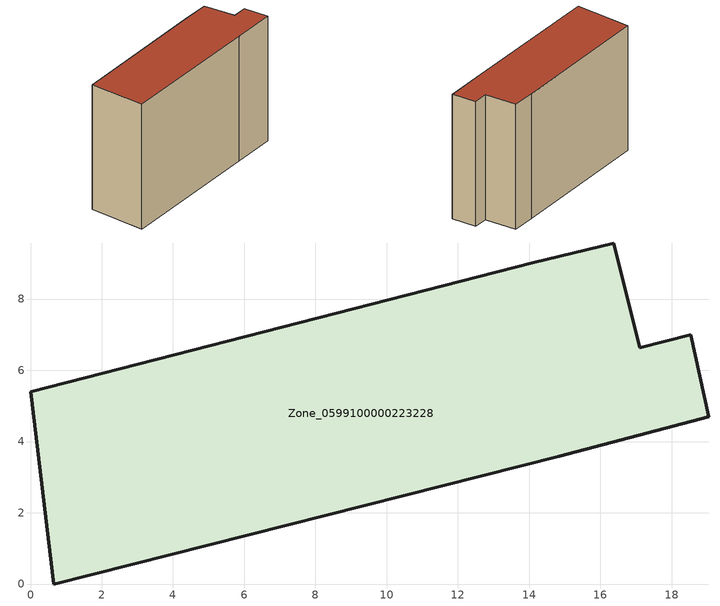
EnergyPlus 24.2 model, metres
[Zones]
Zone_0599100000223228
 floor ground (C_G): 0,5.4 14.1,9.03 16.38,9.57 17.1,6.63 18.53,7 19.05,4.7 14.85,3.59 0.65,0 z0
 wall outside (C_F): 0.65,0 14.85,3.59 19.05,4.7 18.53,7 17.1,6.63 16.38,9.57 14.1,9.03 0,5.4 0.65,0 z0:11.69
 roof outside (C_R): 14.1,9.03 0,5.4 0.65,0 14.85,3.59 19.05,4.7 18.53,7 17.1,6.63 16.38,9.57 z11.69
[BUILDING]
Pand.0599100000223228: North Axis=0; Terrain=City; Loads Convergence Tolerance Value=0.04; Temperature Convergence Tolerance Value=0.4; Solar Distribution=FullExterior; Maximum Number of Warmup Days=25; Minimum Number of Warmup Days=1
[Site:Location]
Rotterdam.The.Hague.AP_ZH_NLD Design_Conditions: Latitude=51.96; Longitude=4.45; Time Zone=1; Elevation=-4.5
[SITE:GROUNDTEMPERATURE:BUILDINGSURFACE]
18, 18, 18, 18, 18, 18, 18, 18, 18, 18, 18, 18
[MATERIAL] Thermal Absorptance=0.9; Solar Absorptance=0.7; Visible Absorptance=0.7
Name | Roughness | Thickness | Conductivity | Density | Specific Heat
G.TI.1946 | MediumSmooth | 0.15 | 1 | 540 | 1210
F.TI.1946 | Rough | 0.3 | 0.857143 | 1920 | 840
R.TI.1946 | MediumRough | 0.2 | 0.1 | 1500 | 1000
[CONSTRUCTION]
C_G: G.TI.1946
C_F: F.TI.1946
C_R: R.TI.1946
[ZONE]
Zone_0599100000223228: Type=1; Multiplier=1; Ceiling Height=Autocalculate; Volume=Autocalculate; Floor Area=autocalculate; Part of Total Floor Area=Yes
[ZONEINFILTRATION:DESIGNFLOWRATE]
Infil_Zone_0599100000223228: Zone or ZoneList or Space or SpaceList=Zone_0599100000223228; Schedule=AlwaysOn; Design Flow Rate Calculation Method=Flow/Area; Flow Rate per Floor Area=0.003; Constant Term Coefficient=1; Temperature Term Coefficient=0; Velocity Term Coefficient=0; Velocity Squared Term Coefficient=0
[HVACTEMPLATE:ZONE:IDEALLOADSAIRSYSTEM]
Zone_0599100000223228: Maximum Heating Supply Air Temperature=50; Minimum Cooling Supply Air Temperature=13; Maximum Heating Supply Air Humidity Ratio=0.0156; Minimum Cooling Supply Air Humidity Ratio=0.0077; Heating Limit=NoLimit; Cooling Limit=NoLimit; Dehumidification Control Type=ConstantSensibleHeatRatio; Cooling Sensible Heat Ratio=0.7; Dehumidification Setpoint=60; Humidification Control Type=None; Humidification Setpoint=30; Outdoor Air Method=None; Outdoor Air Flow Rate per Person=0.00944; Outdoor Air Flow Rate per Zone Floor Area=0; Outdoor Air Flow Rate per Zone=0; Demand Controlled Ventilation Type=None; Outdoor Air Economizer Type=NoEconomizer; Heat Recovery Type=None; Sensible Heat Recovery Effectiveness=0.7; Latent Heat Recovery Effectiveness=0.65
[ZONECONTROL:THERMOSTAT]
ThermostatControl_Zone_0599100000223228: Zone or ZoneList=Zone_0599100000223228; Control Type Schedule=DualSetpointControlType; Control 1=Thermostat_Zone_0599100000223228; Temperature Difference Between Cutout And Setpoint=0
[THERMOSTATSETPOINT:DUALSETPOINT]
Thermostat_Zone_0599100000223228: Heating Setpoint Temperature Schedule=HeatingSetpoint_Zone_0599100000223228; Cooling Setpoint Temperature Schedule=CoolingSetpoint_Zone_0599100000223228
[SCHEDULE:COMPACT]
HeatingSetpoint_Zone_0599100000223228: Through: 12/31, For: AllDays, Until: 24:00, 21
CoolingSetpoint_Zone_0599100000223228: Through: 12/31, For: AllDays, Until: 24:00, 24
DualSetpointControlType: Through: 12/31, For: AllDays, Until: 24:00, 4
AlwaysOn: Through: 12/31, For: AllDays, Until: 24:00, 1
